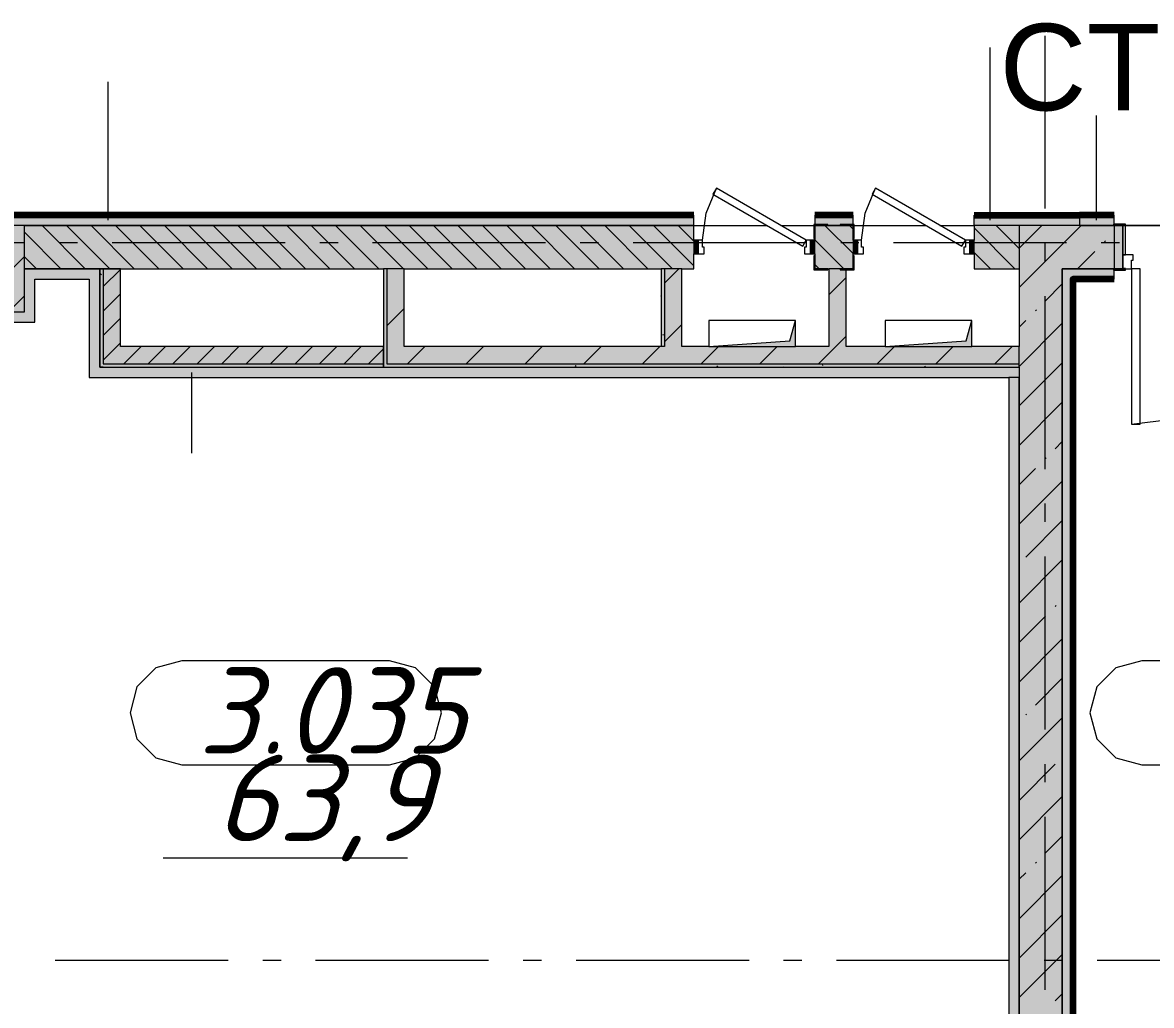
# Model space of a CAD drawing. Header units: millimetres. Extents: x -537608 to 253996, y -217170 to 186033.
# Drawn here: x -239137 to -232611, y 94911 to 100595 of the extents above; entities that cross this region are included whole.
import ezdxf

# ---------------------------------------------------------------- set-up
doc = ezdxf.new("R2010")
doc.units = ezdxf.units.MM
doc.layers.add('16) Лак 1.6м', color=160, linetype='Continuous', lineweight=90)
doc.layers.add('PDF _Геометрия', color=7, linetype='Continuous')
doc.layers.add('PDF _Текст', color=7, linetype='Continuous')
doc.layers.add('PDF _Сплошная заливка', color=7, linetype='Continuous', true_color=0xffffff)
doc.styles.add('PDF GOST-Common', font='arial.ttf')
doc.styles.add('PDF ISOCPEUR Italic', font='isocpeui.ttf')

msp = doc.modelspace()

# ---------------------------------------------------------------- hatches: boundary and pattern name
at = {"layer": 'PDF _Сплошная заливка', "true_color": 0xff7d7d, "transparency": 33554559}
h = msp.add_hatch(color=11, dxfattribs=at)
h.paths.add_polyline_path([(-233376.192, 99421.2652), (-233026.1928, 99421.2652), (-233026.1928, 99481.2658), (-233636.1913, 99481.2658), (-233636.1913, 99421.2652)], flags=0)
h.paths.add_polyline_path([(-234556.1914, 99421.2652), (-234336.1919, 99421.2652), (-234336.1919, 99481.2658), (-234556.1914, 99481.2658)], flags=0)
h.paths.add_polyline_path([(-235256.1919, 99421.2652), (-235256.1919, 99481.2658), (-240016.1913, 99481.2658), (-240016.1913, 99421.2652), (-238284.1467, 99421.2652)], flags=0)
h.paths.add_polyline_path([(-242626.1889, 99421.2652), (-241776.1899, 99421.2652), (-241776.1899, 99481.2658), (-243566.1899, 99481.2658), (-243566.1899, 99421.2652), (-242676.189, 99421.2652)], flags=0)
h.paths.add_polyline_path([(-245676.192, 99421.2652), (-245326.1907, 99421.2652), (-245326.1907, 99481.2658), (-258513.7587, 99481.2658), (-258513.7587, 99421.2652), (-246176.1896, 99421.2652)], flags=0)
h.paths.add_polyline_path([(-260273.755, 99421.2652), (-260273.755, 99481.2658), (-261231.6816, 99481.2658), (-261231.6816, 99421.2652), (-260676.1851, 99421.2652)], flags=0)
at = {"layer": 'PDF _Сплошная заливка', "true_color": 0x93bf4f, "transparency": 33554559}
h = msp.add_hatch(color=73, dxfattribs=at)
h.paths.add_polyline_path([(-231171.193, 99421.2652), (-230976.1935, 99421.2652), (-230976.1935, 99481.2658), (-231176.1922, 99481.2658), (-231176.1922, 99429.2655), (-231171.193, 99429.2655), (-231171.193, 99422.7658)], flags=0)
h.paths.add_polyline_path([(-232831.1934, 99421.2652), (-232831.1934, 99429.2655), (-232826.1921, 99429.2655), (-232826.1921, 99481.2658), (-233026.1928, 99481.2658), (-233026.1928, 99421.2652)], flags=0)
at = {"layer": 'PDF _Сплошная заливка', "transparency": 33554559}
h = msp.add_hatch(color=256, dxfattribs=at)
h.paths.add_polyline_path([(-233376.192, 99171.2642), (-233376.192, 99421.2652), (-233636.1913, 99421.2652), (-233636.1913, 99171.2642)], flags=0)
h.paths.add_polyline_path([(-235446.1923, 99171.2642), (-235256.1919, 99171.2642), (-235256.1919, 99421.2652), (-239126.1905, 99421.2652), (-239126.1905, 99171.2642), (-236931.1919, 99171.2642)], flags=0)
h.paths.add_polyline_path([(-234476.1919, 99171.2642), (-234336.1919, 99171.2642), (-234336.1919, 99421.2652), (-234556.1914, 99421.2652), (-234556.1914, 99171.2642)], flags=0)
h.paths.add_polyline_path([(-242066.1928, 99171.2642), (-241778.1921, 99173.2643), (-241778.1921, 99421.2652), (-242126.1913, 99419.2651), (-242126.1913, 99171.2642)], flags=0)
h.paths.add_polyline_path([(-242676.189, 99171.2642), (-242626.1889, 99171.2642), (-242626.1889, 99421.2652), (-242676.189, 99421.2652), (-242676.189, 99260.5515)], flags=0)
h.paths.add_polyline_path([(-240014.1912, 99171.2642), (-239626.1902, 99171.2642), (-239626.1902, 99421.2652), (-240014.1912, 99419.2651), (-240016.1913, 99171.2642)], flags=0)
h.paths.add_polyline_path([(-243293.3633, 99171.2642), (-243176.191, 99171.2642), (-243176.191, 99421.2652), (-243564.192, 99419.2651), (-243564.192, 99171.2642)], flags=0)
h.paths.add_polyline_path([(-246176.1896, 99171.2642), (-246176.1896, 99421.2652), (-251676.1892, 99421.2652), (-251676.1892, 99171.2642), (-246632.8397, 99171.2642)], flags=0)
h.paths.add_polyline_path([(-245616.1892, 99171.2642), (-245328.1886, 99173.2643), (-245328.1886, 99421.2652), (-245676.192, 99419.2651), (-245676.192, 99171.2642)], flags=0)
h.paths.add_polyline_path([(-256826.1875, 99171.2642), (-255176.1898, 99171.2642), (-255176.1898, 99421.2652), (-258511.7564, 99419.2651), (-258511.7564, 99171.2642), (-256926.188, 99171.2642)], flags=0)
h.paths.add_polyline_path([(-254066.1873, 99171.2642), (-252176.1868, 99171.2642), (-252176.1868, 99421.2652), (-254676.1879, 99421.2652), (-254676.1879, 99171.2642)], flags=0)
h.paths.add_polyline_path([(-261660.4854, 99171.2642), (-261176.187, 99171.2642), (-261176.187, 99421.2652), (-263676.1881, 99421.2652), (-263676.1881, 99171.2642), (-263330.2213, 99171.2642)], flags=0)
h.paths.add_polyline_path([(-260273.755, 99171.2642), (-260275.7573, 99421.2652), (-260676.1851, 99419.2651), (-260676.1851, 99171.2642), (-260275.7573, 99171.2642)], flags=0)
for points in [[(-233126.1932, 91921.2686), (-233126.1932, 99421.2652), (-233376.192, 99421.2652), (-233376.192, 91921.2686), (-233133.1666, 91921.2686)], [(-237051.1911, 98621.2966), (-237051.1911, 98721.2969), (-238571.1332, 98721.2969), (-238571.1332, 98621.2966), (-238284.1467, 98621.2966)], [(-235169.5162, 98621.2643), (-233376.192, 98621.2643), (-233376.192, 98721.2646), (-237031.1923, 98721.2646), (-237031.1923, 98621.2643)], [(-237051.1911, 98601.2956), (-237051.1911, 98621.2966), (-238671.1314, 98621.2966), (-238671.1314, 98601.2956), (-238284.1467, 98601.2956)], [(-233376.192, 98601.2655), (-233376.192, 98621.2643), (-237051.1911, 98621.2643), (-237051.1911, 98601.2655), (-234109.8002, 98601.2655)]]:
    msp.add_hatch(color=256, dxfattribs=at).paths.add_polyline_path(points)
h = msp.add_hatch(color=256, dxfattribs=at)
h.paths.add_polyline_path([(-232831.1934, 99171.2642), (-232826.1921, 99171.2642), (-232826.1921, 99421.2652), (-233126.1932, 99421.2652), (-233126.1932, 99171.2642)], flags=0)
h.paths.add_polyline_path([(-231176.1922, 99171.2642), (-230726.1926, 99171.2642), (-230726.1926, 99421.2652), (-231176.1922, 99421.2652)], flags=0)
at = {"layer": 'PDF _Сплошная заливка', "true_color": 0xff7d7d, "transparency": 33554559}
for points in [[(-239066.1919, 98921.2654), (-239066.1919, 99171.2642), (-239126.1905, 99171.2642), (-239126.1905, 98921.2654), (-239119.0147, 98921.2654)], [(-238751.133, 99111.2657), (-238691.1324, 99111.2657), (-238691.1324, 99171.2642), (-239066.1919, 99171.2642), (-239066.1919, 99111.2657)], [(-239066.1919, 98861.2647), (-239066.1919, 98921.2654), (-239626.1902, 98921.2654), (-239626.1902, 98861.2647), (-239119.0147, 98861.2647)], [(-233436.1927, 98541.2971), (-233376.192, 98541.2971), (-233376.192, 98601.2956), (-238691.1324, 98601.2956), (-238691.1324, 98541.2971), (-234109.8002, 98541.2971)]]:
    msp.add_hatch(color=11, dxfattribs=at).paths.add_polyline_path(points)
at = {"layer": 'PDF _Сплошная заливка', "true_color": 0x56bc34, "transparency": 33554559}
h = msp.add_hatch(color=85, dxfattribs=at)
h.paths.add_polyline_path([(-230976.1935, 99111.2657), (-230976.1935, 99171.2642), (-231171.193, 99169.122), (-231171.193, 99163.266), (-231176.1922, 99163.266), (-231176.1922, 99111.2657), (-231036.192, 99111.2657)], flags=0)
h.paths.add_polyline_path([(-232831.1934, 99111.2657), (-232826.1921, 99111.2657), (-232826.1921, 99163.266), (-232831.1934, 99163.266), (-232831.1934, 99171.2642), (-233126.1932, 99171.2642), (-233126.1932, 99111.2657), (-233066.1926, 99111.2657)], flags=0)
msp.add_hatch(color=85, dxfattribs=at).paths.add_polyline_path([(-233126.1932, 91731.2661), (-233066.1926, 91731.2661), (-233066.1926, 99111.2657), (-233126.1932, 99111.2657), (-233126.1932, 91921.2686)])
at = {"layer": 'PDF _Сплошная заливка', "true_color": 0xe2e2e2, "transparency": 33554559}
msp.add_hatch(color=254, dxfattribs=at).paths.add_polyline_path([(-234669.5164, 98721.2646), (-234669.5164, 98871.2652), (-234702.0153, 98753.7656), (-235169.5162, 98721.2646), (-234944.6682, 98721.2646)])

# ---------------------------------------------------------------- linework, layer by layer
at = {"layer": '16) Лак 1.6м'}
for p, q in [((-235256.1919, 99481.2658), (-240016.1913, 99481.2658)), ((-234336.1919, 99481.2658), (-234556.1914, 99481.2658)), ((-233636.1913, 99481.2658), (-233026.1928, 99481.2658)), ((-232826.1921, 99481.2658), (-233026.1928, 99481.2658))]:
    msp.add_line(p, q, dxfattribs=at)
msp.add_lwpolyline([(-232826.1921, 99111.2657), (-233066.1926, 99111.2657), (-233066.1926, 91731.2661), (-225586.1947, 91731.2661), (-225586.1947, 93371.2655)], dxfattribs=at)
at = {"layer": 'PDF _Геометрия', "color": 253, "lineweight": 9, "true_color": 0xaaaaaa}
for p, q in [((-233226.1914, 99518.4322), (-233226.1914, 100518.434)), ((-239125.0429, 99321.2648), (-240125.0425, 99321.2648)), ((-238819.2094, 99321.2648), (-238925.0421, 99321.2648)), ((-237619.2091, 99321.2648), (-238619.2087, 99321.2648)), ((-237313.3756, 99321.2648), (-237419.2083, 99321.2648)), ((-236113.3753, 99321.2648), (-237113.3749, 99321.2648)), ((-235807.5418, 99321.2648), (-235913.3767, 99321.2648)), ((-234607.5437, 99321.2648), (-235607.5432, 99321.2648)), ((-234301.7101, 99321.2648), (-234407.5429, 99321.2648)), ((-233101.7098, 99321.2648), (-234101.7094, 99321.2648)), ((-233226.1914, 99212.6009), (-233226.1914, 99318.4336)), ((-232795.8763, 99321.2648), (-232901.7091, 99321.2648)), ((-233226.1914, 98012.6006), (-233226.1914, 99012.6001)), ((-234669.5164, 98871.2652), (-235169.5162, 98871.2652)), ((-235169.5162, 98871.2652), (-235169.5162, 98721.2646)), ((-234702.0153, 98753.7656), (-234669.5164, 98871.2652)), ((-234669.5164, 98721.2646), (-234669.5164, 98871.2652)), ((-233649.5159, 98871.2652), (-234149.5157, 98871.2652)), ((-234149.5157, 98871.2652), (-234149.5157, 98721.2646)), ((-233682.0169, 98753.7656), (-233649.5159, 98871.2652)), ((-233649.5159, 98721.2646), (-233649.5159, 98871.2652)), ((-235169.5162, 98721.2646), (-234702.0153, 98753.7656)), ((-234149.5157, 98721.2646), (-233682.0169, 98753.7656)), ((-235169.5162, 98721.2646), (-234669.5164, 98721.2646)), ((-234149.5157, 98721.2646), (-233649.5159, 98721.2646)), ((-233226.1914, 97706.7671), (-233226.1914, 97812.602)), ((-233226.1914, 96506.7668), (-233226.1914, 97506.7663)), ((-238365.7694, 96862.8696), (-238475.5765, 96753.0604)), ((-238215.7688, 96903.0609), (-238365.7694, 96862.8696)), ((-237015.7686, 96903.0609), (-238215.7688, 96903.0609)), ((-236865.7701, 96862.8696), (-237015.7686, 96903.0609)), ((-236755.9609, 96753.0604), (-236865.7701, 96862.8696)), ((-232816.282, 96862.8696), (-232926.0891, 96753.0604)), ((-232666.2815, 96903.0609), (-232816.282, 96862.8696)), ((-231466.2811, 96903.0609), (-232666.2815, 96903.0609)), ((-238475.5765, 96753.0604), (-238515.77, 96603.0598)), ((-236715.7696, 96603.0598), (-236755.9609, 96753.0604)), ((-232926.0891, 96753.0604), (-232966.2826, 96603.0598)), ((-238515.77, 96603.0598), (-238475.5765, 96453.0592)), ((-236755.9609, 96453.0592), (-236715.7696, 96603.0598)), ((-232966.2826, 96603.0598), (-232926.0891, 96453.0592)), ((-238475.5765, 96453.0592), (-238365.7694, 96343.2543)), ((-236865.7701, 96343.2543), (-236755.9609, 96453.0592)), ((-232926.0891, 96453.0592), (-232816.282, 96343.2543)), ((-238365.7694, 96343.2543), (-238215.7688, 96303.0629)), ((-237015.7686, 96303.0629), (-236865.7701, 96343.2543)), ((-232816.282, 96343.2543), (-232666.2815, 96303.0629)), ((-238215.7688, 96303.0629), (-237015.7686, 96303.0629)), ((-233226.1914, 96200.9355), (-233226.1914, 96306.766)), ((-232666.2815, 96303.0629), (-231466.2811, 96303.0629)), ((-233226.1914, 95000.9351), (-233226.1914, 96000.9347)), ((-238324.8074, 95765.027), (-236911.895, 95765.027)), ((-237948.7875, 95171.2639), (-238948.7871, 95171.2639)), ((-237642.9541, 95171.2639), (-237748.789, 95171.2639)), ((-236442.9559, 95171.2639), (-237442.9554, 95171.2639)), ((-236137.1224, 95171.2639), (-236242.9551, 95171.2639)), ((-234937.122, 95171.2639), (-235937.1216, 95171.2639)), ((-234631.2886, 95171.2639), (-234737.1213, 95171.2639)), ((-233431.2882, 95171.2639), (-234431.2878, 95171.2639)), ((-233125.4548, 95171.2639), (-233231.2896, 95171.2639)), ((-231925.4566, 95171.2639), (-232925.4561, 95171.2639))]:
    msp.add_line(p, q, dxfattribs=at)
at = {"layer": 'PDF _Геометрия', "lineweight": 9}
for p, q in [((-233543.2548, 99451.2644), (-233543.2548, 100451.264)), ((-238642.7792, 99451.2644), (-238642.7792, 100251.2653)), ((-232928.0892, 99451.2644), (-232928.0892, 100056.6319)), ((-235185.7473, 99491.5569), (-235125.8069, 99636.2656)), ((-235125.8069, 99636.2656), (-235145.8078, 99601.6245)), ((-235145.8078, 99601.6245), (-234626.1925, 99301.6234)), ((-234606.1916, 99336.2644), (-235125.8069, 99636.2656)), ((-234265.7472, 99491.5569), (-234205.8069, 99636.2656)), ((-234205.8069, 99636.2656), (-234225.8078, 99601.6245)), ((-234225.8078, 99601.6245), (-233706.1924, 99301.6234)), ((-233686.1915, 99336.2644), (-234205.8069, 99636.2656)), ((-235256.1919, 99421.2652), (-235256.1919, 99481.2658)), ((-235206.1918, 99336.2644), (-235185.7473, 99491.5569)), ((-234556.1914, 99481.2658), (-234556.1914, 99421.2652)), ((-234336.1919, 99421.2652), (-234336.1919, 99481.2658)), ((-234286.1916, 99336.2644), (-234265.7472, 99491.5569)), ((-233636.1913, 99421.2652), (-233636.1913, 99481.2658)), ((-233026.1928, 99481.2658), (-233026.1928, 99421.2652)), ((-233026.1928, 99481.2658), (-233026.1928, 99421.2652)), ((-232826.1921, 99429.2655), (-232826.1921, 99481.2658)), ((-239126.1905, 99421.2652), (-239626.1902, 99421.2652)), ((-235256.1919, 99421.2652), (-239126.1905, 99421.2652)), ((-239126.1905, 99421.2652), (-235256.1919, 99421.2652)), ((-239126.1905, 98921.2654), (-239126.1905, 99421.2652)), ((-238774.2687, 99171.2642), (-239024.2675, 99421.2652)), ((-238632.8476, 99171.2642), (-238882.8464, 99421.2652)), ((-238491.4244, 99171.2642), (-238741.4254, 99421.2652)), ((-238350.0034, 99171.2642), (-238600.0043, 99421.2652)), ((-238208.5823, 99171.2642), (-238458.5833, 99421.2652)), ((-238067.1613, 99171.2642), (-238317.1622, 99421.2652)), ((-237925.7402, 99171.2642), (-238175.739, 99421.2652)), ((-237784.3191, 99171.2642), (-238034.3179, 99421.2652)), ((-237642.8981, 99171.2642), (-237892.8969, 99421.2652)), ((-237501.477, 99171.2642), (-237751.4758, 99421.2652)), ((-237360.0538, 99171.2642), (-237610.0548, 99421.2652)), ((-237218.6327, 99171.2642), (-237468.6337, 99421.2652)), ((-237077.2117, 99171.2642), (-237327.2126, 99421.2652)), ((-236935.7906, 99171.2642), (-237185.7916, 99421.2652)), ((-236794.3696, 99171.2642), (-237044.3684, 99421.2652)), ((-236652.9485, 99171.2642), (-236902.9473, 99421.2652)), ((-236511.5274, 99171.2642), (-236761.5263, 99421.2652)), ((-236370.1064, 99171.2642), (-236620.1052, 99421.2652)), ((-236228.6832, 99171.2642), (-236478.6842, 99421.2652)), ((-236087.2621, 99171.2642), (-236337.2631, 99421.2652)), ((-235945.8411, 99171.2642), (-236195.842, 99421.2652)), ((-235804.42, 99171.2642), (-236054.421, 99421.2652)), ((-235662.999, 99171.2642), (-235912.9978, 99421.2652)), ((-235521.5779, 99171.2642), (-235771.5767, 99421.2652)), ((-235380.1569, 99171.2642), (-235630.1556, 99421.2652)), ((-235256.1919, 99188.7225), (-235488.7346, 99421.2652)), ((-235256.1919, 99330.1436), (-235347.3135, 99421.2652)), ((-235256.1919, 99336.2644), (-235256.1919, 99421.2652)), ((-234336.1919, 99421.2652), (-234556.1914, 99421.2652)), ((-234556.1914, 99421.2652), (-234556.1914, 99336.2644)), ((-234556.1914, 99421.2652), (-234336.1919, 99421.2652)), ((-234336.1919, 99258.672), (-234498.7851, 99421.2652)), ((-234336.1919, 99400.093), (-234357.364, 99421.2652)), ((-234336.1919, 99336.2644), (-234336.1919, 99421.2652)), ((-233376.192, 99421.2652), (-233636.1913, 99421.2652)), ((-233376.192, 99421.2652), (-233636.1913, 99421.2652)), ((-233636.1913, 99421.2652), (-233636.1913, 99336.2644)), ((-233400.2577, 99171.2642), (-233636.1913, 99407.1999)), ((-233376.192, 99288.6217), (-233508.8355, 99421.2652)), ((-233376.192, 99289.6185), (-233244.5454, 99421.2652)), ((-233126.1932, 99421.2652), (-233376.192, 99421.2652)), ((-233376.192, 99421.2652), (-233376.192, 99171.2642)), ((-233026.1928, 99421.2652), (-233376.192, 99421.2652)), ((-233126.1932, 99311.5184), (-233016.4464, 99421.2652)), ((-233026.1928, 99421.2652), (-233126.1932, 99421.2652)), ((-233026.1928, 99421.2652), (-232831.1934, 99421.2652)), ((-232831.1934, 99421.2652), (-233026.1928, 99421.2652)), ((-232761.1923, 99429.2655), (-232831.1934, 99429.2655)), ((-232831.1934, 99429.2655), (-232831.1934, 99421.2652)), ((-232831.1934, 99421.2652), (-232761.1923, 99421.2652)), ((-232776.1919, 99421.2652), (-232826.1921, 99421.2652)), ((-232826.1921, 99421.2652), (-232826.1921, 99171.2642)), ((-232776.1919, 99171.2642), (-232776.1919, 99421.2652)), ((-232761.1923, 99421.2652), (-232776.1919, 99421.2652)), ((-232776.1919, 99421.2652), (-232776.1919, 99251.2658)), ((-232761.1923, 99421.2652), (-232761.1923, 99429.2655)), ((-232761.1923, 99251.2658), (-232761.1923, 99421.2652)), ((-238915.6897, 99171.2642), (-239126.1905, 99381.7671)), ((-235231.1918, 99336.2644), (-235256.1919, 99336.2644)), ((-235256.1919, 99336.2644), (-235256.1919, 99256.2649)), ((-235206.1918, 99336.2644), (-235231.1918, 99336.2644)), ((-235231.1918, 99336.2644), (-235231.1918, 99256.2649)), ((-235231.1918, 99256.2649), (-235231.1918, 99336.2644)), ((-235206.1918, 99296.2647), (-235206.1918, 99336.2644)), ((-234626.1925, 99301.6234), (-234606.1916, 99336.2644)), ((-234606.1916, 99336.2644), (-234606.1916, 99296.2647)), ((-234581.1915, 99336.2644), (-234606.1916, 99336.2644)), ((-234581.1915, 99256.2649), (-234581.1915, 99336.2644)), ((-234556.1914, 99336.2644), (-234581.1915, 99336.2644)), ((-234581.1915, 99336.2644), (-234581.1915, 99256.2649)), ((-234390.2073, 99171.2642), (-234556.1914, 99337.2505)), ((-234556.1914, 99256.2649), (-234556.1914, 99336.2644)), ((-234311.1917, 99336.2644), (-234336.1919, 99336.2644)), ((-234336.1919, 99336.2644), (-234336.1919, 99256.2649)), ((-234286.1916, 99336.2644), (-234311.1917, 99336.2644)), ((-234311.1917, 99336.2644), (-234311.1917, 99256.2649)), ((-234311.1917, 99256.2649), (-234311.1917, 99336.2644)), ((-234286.1916, 99296.2647), (-234286.1916, 99336.2644)), ((-233706.1924, 99301.6234), (-233686.1915, 99336.2644)), ((-233686.1915, 99336.2644), (-233686.1915, 99296.2647)), ((-233661.1914, 99336.2644), (-233686.1915, 99336.2644)), ((-233661.1914, 99256.2649), (-233661.1914, 99336.2644)), ((-233636.1913, 99336.2644), (-233661.1914, 99336.2644)), ((-233661.1914, 99336.2644), (-233661.1914, 99256.2649)), ((-233636.1913, 99256.2649), (-233636.1913, 99336.2644)), ((-232881.805, 99327.8098), (-232877.062, 99332.5506)), ((-235196.1913, 99296.2647), (-235206.1918, 99296.2647)), ((-235196.1913, 99256.2649), (-235196.1913, 99296.2647)), ((-234606.1916, 99296.2647), (-234616.1921, 99296.2647)), ((-234616.1921, 99296.2647), (-234616.1921, 99256.2649)), ((-234276.1912, 99296.2647), (-234286.1916, 99296.2647)), ((-234276.1912, 99256.2649), (-234276.1912, 99296.2647)), ((-233686.1915, 99296.2647), (-233696.192, 99296.2647)), ((-233696.192, 99296.2647), (-233696.192, 99256.2649)), ((-233541.6788, 99171.2642), (-233636.1913, 99265.7789)), ((-233376.192, 99061.5196), (-233126.1932, 99311.5184)), ((-233038.3484, 99171.2642), (-232938.8281, 99270.7845)), ((-239447.0064, 98921.2654), (-239126.1905, 99242.0813)), ((-239057.1108, 99171.2642), (-239126.1905, 99240.346)), ((-235256.1919, 99171.2642), (-235256.1919, 99256.2649)), ((-235256.1919, 99256.2649), (-235231.1918, 99256.2649)), ((-235231.1918, 99256.2649), (-235196.1913, 99256.2649)), ((-234616.1921, 99256.2649), (-234581.1915, 99256.2649)), ((-234581.1915, 99256.2649), (-234556.1914, 99256.2649)), ((-234556.1914, 99256.2649), (-234556.1914, 99171.2642)), ((-234531.6283, 99171.2642), (-234556.1914, 99195.8294)), ((-234336.1919, 99171.2642), (-234336.1919, 99256.2649)), ((-234336.1919, 99256.2649), (-234311.1917, 99256.2649)), ((-234311.1917, 99256.2649), (-234276.1912, 99256.2649)), ((-233696.192, 99256.2649), (-233661.1914, 99256.2649)), ((-233661.1914, 99256.2649), (-233636.1913, 99256.2649)), ((-233636.1913, 99256.2649), (-233636.1913, 99171.2642)), ((-232716.1934, 99251.2658), (-232776.1919, 99251.2658)), ((-232776.1919, 99251.2658), (-232776.1919, 99171.2642)), ((-232776.1919, 99251.2658), (-232761.1923, 99251.2658)), ((-232726.1916, 99171.2642), (-232726.1916, 99221.2644)), ((-232726.1916, 99221.2644), (-232716.1934, 99221.2644)), ((-232716.1934, 99221.2644), (-232716.1934, 99251.2658)), ((-239066.1919, 99171.2642), (-239126.1905, 99171.2642)), ((-239126.1905, 99171.2642), (-237051.1911, 99171.2642)), ((-238691.1324, 99171.2642), (-239066.1919, 99171.2642)), ((-238691.1324, 99111.2657), (-238691.1324, 99171.2642)), ((-238671.1314, 99171.2642), (-238691.1324, 99171.2642)), ((-238691.1324, 99171.2642), (-238691.1324, 99111.2657)), ((-238671.1314, 99171.2642), (-238671.1314, 98621.2966)), ((-238571.1332, 99171.2642), (-238671.1314, 99171.2642)), ((-238671.1314, 99067.4466), (-238571.1332, 99167.447)), ((-238571.1332, 98721.2969), (-238571.1332, 99171.2642)), ((-237051.1911, 99171.2642), (-237051.1911, 98721.2646)), ((-237031.1923, 99171.2642), (-237051.1911, 99171.2642)), ((-236931.1919, 99171.2642), (-237031.1923, 99171.2642)), ((-237031.1923, 99171.2642), (-237031.1923, 98721.2646)), ((-236931.1919, 99171.2642), (-235446.1923, 99171.2642)), ((-236931.1919, 98721.2646), (-236931.1919, 99171.2642)), ((-235446.1923, 99171.2642), (-235446.1923, 98721.2646)), ((-235426.1913, 99171.2642), (-235446.1923, 99171.2642)), ((-235426.1913, 99087.9815), (-235342.9086, 99171.2642)), ((-235326.1909, 99171.2642), (-235426.1913, 99171.2642)), ((-235426.1913, 99171.2642), (-235426.1913, 98721.2646)), ((-235326.1909, 98721.2646), (-235326.1909, 99171.2642)), ((-235326.1909, 99171.2642), (-235256.1919, 99171.2642)), ((-234556.1914, 99171.2642), (-234476.1919, 99171.2642)), ((-234476.1919, 99171.2642), (-234476.1919, 98721.2646)), ((-234376.1916, 99171.2642), (-234476.1919, 99171.2642)), ((-234376.1916, 98721.2646), (-234376.1916, 99171.2642)), ((-234376.1916, 99171.2642), (-234336.1919, 99171.2642)), ((-233636.1913, 99171.2642), (-233376.192, 99171.2642)), ((-233376.192, 99171.2642), (-233376.192, 98721.2646)), ((-233126.1932, 99171.2642), (-233126.1932, 99111.2657)), ((-233126.1932, 99111.2657), (-233126.1932, 99171.2642)), ((-233126.1932, 99171.2642), (-232831.1934, 99171.2642)), ((-232831.1934, 99171.2642), (-233126.1932, 99171.2642)), ((-232761.1923, 99171.2642), (-232831.1934, 99171.2642)), ((-232831.1934, 99171.2642), (-232831.1934, 99163.266)), ((-232831.1934, 99163.266), (-232761.1923, 99163.266)), ((-232826.1921, 99171.2642), (-232776.1919, 99171.2642)), ((-232826.1921, 99111.2657), (-232826.1921, 99163.266)), ((-232761.1923, 99172.2654), (-232776.1919, 99172.2654)), ((-232776.1919, 99172.2654), (-232776.1919, 99171.2642)), ((-232776.1919, 99171.2642), (-232726.1916, 99171.2642)), ((-232776.1919, 99171.2642), (-232761.1923, 99171.2642)), ((-232761.1923, 99171.2642), (-232761.1923, 99172.2654)), ((-232761.1923, 99163.266), (-232761.1923, 99171.2642)), ((-232676.1915, 99171.2642), (-232726.1916, 99171.2642)), ((-232726.1916, 99171.2642), (-232726.1916, 98271.2651)), ((-232676.1915, 98271.2651), (-232676.1915, 99171.2642)), ((-239066.1919, 98921.2654), (-239066.1919, 99111.2657)), ((-239066.1919, 99111.2657), (-238751.133, 99111.2657)), ((-238751.133, 99111.2657), (-238751.133, 98541.2971)), ((-238691.1324, 98601.2956), (-238691.1324, 99111.2657)), ((-238691.1324, 99111.2657), (-238691.1324, 98601.2956)), ((-234476.1919, 99019.748), (-234376.1916, 99119.7462)), ((-233223.9524, 98985.6602), (-233126.1932, 99083.4215)), ((-233126.1932, 99111.2657), (-233126.1932, 91921.2686)), ((-233126.1932, 91921.2686), (-233126.1932, 99111.2657)), ((-233066.1926, 91731.2661), (-233066.1926, 99111.2657)), ((-233066.1926, 99111.2657), (-232826.1921, 99111.2657)), ((-239218.9074, 98921.2654), (-239126.1905, 99013.9824)), ((-238671.1314, 98926.0256), (-238571.1332, 99026.026)), ((-237031.1923, 98840.6265), (-236931.1919, 98940.6269)), ((-239626.1902, 98921.2654), (-239126.1905, 98921.2654)), ((-239066.1919, 98861.2647), (-239066.1919, 98921.2654)), ((-238671.1314, 98784.6045), (-238571.1332, 98884.6049)), ((-233376.192, 98833.4206), (-233338.0008, 98871.6118)), ((-233280.9755, 98928.6371), (-233276.2347, 98933.3779)), ((-239626.1902, 98861.2647), (-239066.1919, 98861.2647)), ((-235426.1913, 98748.5706), (-235326.1909, 98848.5688)), ((-233376.192, 98605.3216), (-233126.1932, 98855.3226)), ((-238671.1314, 98643.1834), (-238571.1332, 98743.1817)), ((-234435.2621, 98721.2646), (-234376.1916, 98780.3352)), ((-237051.1911, 98721.2969), (-238571.1332, 98721.2969)), ((-238551.5973, 98621.2966), (-238451.5969, 98721.2969)), ((-238410.1763, 98621.2966), (-238310.1759, 98721.2969)), ((-238268.7552, 98621.2966), (-238168.7548, 98721.2969)), ((-238127.3341, 98621.2966), (-238027.3338, 98721.2969)), ((-237985.9131, 98621.2966), (-237885.9127, 98721.2969)), ((-237844.4899, 98621.2966), (-237744.4917, 98721.2969)), ((-237703.0688, 98621.2966), (-237603.0684, 98721.2969)), ((-237561.6477, 98621.2966), (-237461.6474, 98721.2969)), ((-237420.2267, 98621.2966), (-237320.2263, 98721.2969)), ((-237278.8056, 98621.2966), (-237178.8053, 98721.2969)), ((-237137.3846, 98621.2966), (-237051.1911, 98707.4879)), ((-237051.1911, 98621.2966), (-237051.1911, 98721.2969)), ((-237051.1911, 98721.2646), (-237051.1911, 98621.2643)), ((-237031.1923, 98721.2646), (-237031.1923, 98621.2643)), ((-235446.1923, 98721.2646), (-236931.1919, 98721.2646)), ((-236911.1415, 98621.2643), (-236811.1411, 98721.2646)), ((-236571.7305, 98621.2643), (-236471.7301, 98721.2646)), ((-236232.3195, 98621.2643), (-236132.3191, 98721.2646)), ((-235892.9086, 98621.2643), (-235792.9082, 98721.2646)), ((-235553.4954, 98621.2643), (-235453.4972, 98721.2646)), ((-235426.1913, 98721.2646), (-235446.1923, 98721.2646)), ((-235169.5162, 98721.2646), (-235326.1909, 98721.2646)), ((-235214.0845, 98621.2643), (-235114.0862, 98721.2646)), ((-234874.6735, 98621.2643), (-234774.6731, 98721.2646)), ((-234476.1919, 98721.2646), (-234669.5164, 98721.2646)), ((-234535.2625, 98621.2643), (-234435.2621, 98721.2646)), ((-234149.5157, 98721.2646), (-234376.1916, 98721.2646)), ((-234195.8516, 98621.2643), (-234095.8512, 98721.2646)), ((-233856.4406, 98621.2643), (-233756.4402, 98721.2646)), ((-233376.192, 98721.2646), (-233649.5159, 98721.2646)), ((-233517.0296, 98621.2643), (-233417.0292, 98721.2646)), ((-233376.192, 98621.2643), (-233376.192, 98721.2646)), ((-238671.1314, 98621.2966), (-238571.1332, 98621.2966)), ((-238571.1332, 98621.2966), (-237051.1911, 98621.2966)), ((-237051.1911, 98601.2956), (-237051.1911, 98621.2966)), ((-237051.1911, 98621.2643), (-237051.1911, 98601.2655)), ((-237031.1923, 98621.2643), (-233376.192, 98621.2643)), ((-233376.192, 98377.2248), (-233126.1932, 98627.2236)), ((-233376.192, 98601.2655), (-233376.192, 98621.2643)), ((-238671.1314, 98601.2956), (-238691.1324, 98601.2956)), ((-238691.1324, 98601.2956), (-238671.1314, 98601.2956)), ((-238671.1314, 98601.2956), (-238571.1332, 98601.2956)), ((-238571.1332, 98601.2956), (-237051.1911, 98601.2956)), ((-238571.1332, 98601.2956), (-237051.1911, 98601.2956)), ((-238160.158, 98571.2963), (-238160.158, 98105.1474)), ((-237051.1911, 98601.2956), (-233376.192, 98601.2956)), ((-237051.1911, 98601.2655), (-233376.192, 98601.2655)), ((-233376.192, 98601.2956), (-233376.192, 98541.2971)), ((-238751.133, 98541.2971), (-238691.1324, 98541.2971)), ((-238691.1324, 98541.2971), (-233436.1927, 98541.2971)), ((-233436.1927, 98541.2971), (-233436.1927, 91981.2671)), ((-233376.192, 98541.2971), (-233436.1927, 98541.2971)), ((-233376.192, 98541.2971), (-233376.192, 91921.2686)), ((-233376.192, 91921.2686), (-233376.192, 98541.2971)), ((-233376.192, 98149.1258), (-233126.1932, 98399.1247)), ((-232726.1916, 98271.2651), (-232493.255, 98301.9317)), ((-232726.1916, 98271.2651), (-232676.1915, 98271.2651)), ((-233166.9271, 98130.2918), (-233126.1932, 98171.0278)), ((-233223.9524, 98073.2665), (-233219.2094, 98078.0095)), ((-233376.192, 97921.0269), (-233280.9755, 98016.2434)), ((-233376.192, 97692.9279), (-233126.1932, 97942.9288)), ((-233338.0008, 97503.0202), (-233126.1932, 97714.832)), ((-233376.192, 97236.73), (-233126.1932, 97486.731)), ((-233166.9271, 97217.9003), (-233162.1863, 97222.6411)), ((-233376.192, 97008.6331), (-233223.9524, 97160.8728)), ((-233376.192, 96780.5364), (-233126.1932, 97030.533)), ((-233280.9755, 96647.6518), (-233126.1932, 96802.4362)), ((-233338.0008, 96590.6286), (-233333.26, 96595.3694)), ((-233376.192, 96324.3384), (-233126.1932, 96574.3394)), ((-233376.192, 96096.2373), (-233166.9271, 96305.5043)), ((-233376.192, 95868.1405), (-233126.1932, 96118.1415)), ((-233223.9524, 95792.2833), (-233126.1932, 95890.0403)), ((-233280.9755, 95735.2602), (-233276.2347, 95740.001)), ((-233376.192, 95640.0437), (-233338.0008, 95678.2328)), ((-233376.192, 95411.9426), (-233126.1932, 95661.9435)), ((-233376.192, 95183.8457), (-233126.1932, 95433.8467)), ((-233376.192, 94955.7489), (-233126.1932, 95205.7456)), ((-233166.9271, 94936.9149), (-233126.1932, 94977.6488))]:
    msp.add_line(p, q, dxfattribs=at)
at = {"layer": 'PDF _Геометрия', "color": 9, "lineweight": 9, "true_color": 0xc0c0c0}
for p, q in [((-235256.1919, 99421.2652), (-234833.4164, 99421.2652)), ((-234753.417, 99421.2652), (-234562.1917, 99421.2652)), ((-234330.1916, 99421.2652), (-233913.4164, 99421.2652)), ((-233833.4169, 99421.2652), (-233636.1913, 99421.2652)), ((-232761.1923, 99421.2652), (-231241.192, 99421.2652)), ((-231241.192, 99421.2652), (-232761.1923, 99421.2652))]:
    msp.add_line(p, q, dxfattribs=at)
at = {"layer": 'PDF _Геометрия', "color": 253, "lineweight": 20, "true_color": 0xaaaaaa}
for p, q in [((-234481.1911, 99427.2655), (-234562.1917, 99427.2655)), ((-234562.1917, 99427.2655), (-234562.1917, 99346.2649)), ((-234556.1914, 99346.2649), (-234556.1914, 99421.2652)), ((-234556.1914, 99421.2652), (-234481.1911, 99421.2652)), ((-234481.1911, 99421.2652), (-234481.1911, 99427.2655)), ((-234330.1916, 99427.2655), (-234411.1921, 99427.2655)), ((-234411.1921, 99427.2655), (-234411.1921, 99421.2652)), ((-234411.1921, 99421.2652), (-234336.1919, 99421.2652)), ((-234336.1919, 99421.2652), (-234336.1919, 99346.2649)), ((-234330.1916, 99346.2649), (-234330.1916, 99427.2655)), ((-234562.1917, 99346.2649), (-234556.1914, 99346.2649)), ((-234336.1919, 99346.2649), (-234330.1916, 99346.2649)), ((-234556.1914, 99246.2645), (-234562.1917, 99246.2645)), ((-234562.1917, 99246.2645), (-234562.1917, 99165.2661)), ((-234556.1914, 99171.2642), (-234556.1914, 99246.2645)), ((-234330.1916, 99246.2645), (-234336.1919, 99246.2645)), ((-234336.1919, 99246.2645), (-234336.1919, 99171.2642)), ((-234330.1916, 99165.2661), (-234330.1916, 99246.2645)), ((-234562.1917, 99165.2661), (-234481.1911, 99165.2661)), ((-234481.1911, 99171.2642), (-234556.1914, 99171.2642)), ((-234481.1911, 99165.2661), (-234481.1911, 99171.2642)), ((-234336.1919, 99171.2642), (-234411.1921, 99171.2642)), ((-234411.1921, 99171.2642), (-234411.1921, 99165.2661)), ((-234411.1921, 99165.2661), (-234330.1916, 99165.2661))]:
    msp.add_line(p, q, dxfattribs=at)
at = {"layer": 'PDF _Геометрия', "color": 8, "lineweight": 9, "true_color": 0x787878}
for p, q in [((-238683.78, 99135.6651), (-238687.1344, 99141.4717)), ((-238683.5196, 99141.2477), (-238686.8717, 99135.4412)), ((-235444.5, 99011.4656), (-235446.1923, 99014.3957)), ((-235430.8891, 98784.6885), (-235434.2412, 98790.4971)), ((-235938.6265, 98612.3402), (-235941.9787, 98606.5338)), ((-235921.629, 98618.6764), (-235923.1231, 98621.2643)), ((-235119.5095, 98608.6932), (-235122.8617, 98602.8866)), ((-234510.172, 98612.3596), (-234513.5242, 98618.1661)), ((-233917.8299, 98602.3958), (-233921.1842, 98608.2023)), ((-234738.4023, 98601.2655), (-234740.3012, 98604.5552))]:
    msp.add_line(p, q, dxfattribs=at)
at = {"layer": 'PDF _Сплошная заливка', "lineweight": 35, "transparency": 33554559}
for points in [[(-239126.1905, 98921.2654), (-239126.1905, 99421.2652), (-239626.1902, 98921.2654), (-239626.1902, 99421.2652)], [(-238671.1314, 98601.2956), (-238671.1314, 99171.2642), (-238691.1324, 98601.2956), (-238691.1324, 99171.2642)], [(-238571.1332, 98621.2966), (-238571.1332, 99171.2642), (-238671.1314, 98621.2966), (-238671.1314, 99171.2642)], [(-237031.1923, 98621.2643), (-237031.1923, 99171.2642), (-237051.1911, 98621.2643), (-237051.1911, 99171.2642)], [(-236931.1919, 98721.2646), (-236931.1919, 99171.2642), (-237031.1923, 98721.2646), (-237031.1923, 99171.2642)], [(-235426.1913, 98721.2646), (-235426.1913, 99171.2642), (-235446.1923, 98721.2646), (-235446.1923, 99171.2642)], [(-235326.1909, 98721.2646), (-235326.1909, 99171.2642), (-235426.1913, 98721.2646), (-235426.1913, 99171.2642)], [(-234376.1916, 98721.2646), (-234376.1916, 99171.2642), (-234476.1919, 98721.2646), (-234476.1919, 99171.2642)]]:
    msp.add_solid(points, dxfattribs=at)
at = {"layer": 'PDF _Сплошная заливка', "color": 7, "lineweight": 35, "true_color": 0xf4f4f4, "transparency": 33554559}
for points in [[(-232826.1921, 99171.2642), (-232776.1919, 99171.2642), (-232826.1921, 99421.2652), (-232776.1919, 99421.2652)], [(-235231.1918, 99256.2649), (-235231.1918, 99336.2644), (-235256.1919, 99256.2649), (-235256.1919, 99336.2644)], [(-234556.1914, 99256.2649), (-234556.1914, 99336.2644), (-234581.1915, 99256.2649), (-234581.1915, 99336.2644)], [(-234311.1917, 99256.2649), (-234311.1917, 99336.2644), (-234336.1919, 99256.2649), (-234336.1919, 99336.2644)], [(-233636.1913, 99256.2649), (-233636.1913, 99336.2644), (-233661.1914, 99256.2649), (-233661.1914, 99336.2644)]]:
    msp.add_solid(points, dxfattribs=at)
at = {"layer": 'PDF _Сплошная заливка', "color": 11, "lineweight": 35, "true_color": 0xff7d7d, "transparency": 33554559}
msp.add_solid([(-238691.1324, 98541.2971), (-238691.1324, 99111.2657), (-238751.133, 98541.2971), (-238751.133, 99111.2657)], dxfattribs=at)
at = {"layer": 'PDF _Сплошная заливка', "color": 254, "lineweight": 35, "true_color": 0xe2e2e2, "transparency": 33554559}
msp.add_solid([(-233649.5159, 98721.2646), (-233649.5159, 98871.2652), (-234109.8002, 98721.2646), (-233682.0169, 98753.7656)], dxfattribs=at)
at = {"layer": 'PDF _Сплошная заливка', "color": 40, "lineweight": 35, "true_color": 0xfca910, "transparency": 33554559}
msp.add_solid([(-233376.192, 91921.2686), (-233376.192, 98541.2971), (-233436.1927, 91921.2686), (-233436.1927, 98541.2971)], dxfattribs=at)

# ---------------------------------------------------------------- texts
at = {"layer": 'PDF _Текст', "char_height": 500, "attachment_point": 4}
for s, insert, style in [('СТ-1.7', (-233490.0897, 100333.5179), 'PDF GOST-Common'), ('3.035', (-238123.1014, 96616.35), 'PDF ISOCPEUR Italic'), ('63,9', (-238024.1, 96052.401), 'PDF ISOCPEUR Italic')]:
    msp.add_mtext(s, dxfattribs=dict(at, insert=insert, style=style))

doc.saveas('drawing.dxf')
